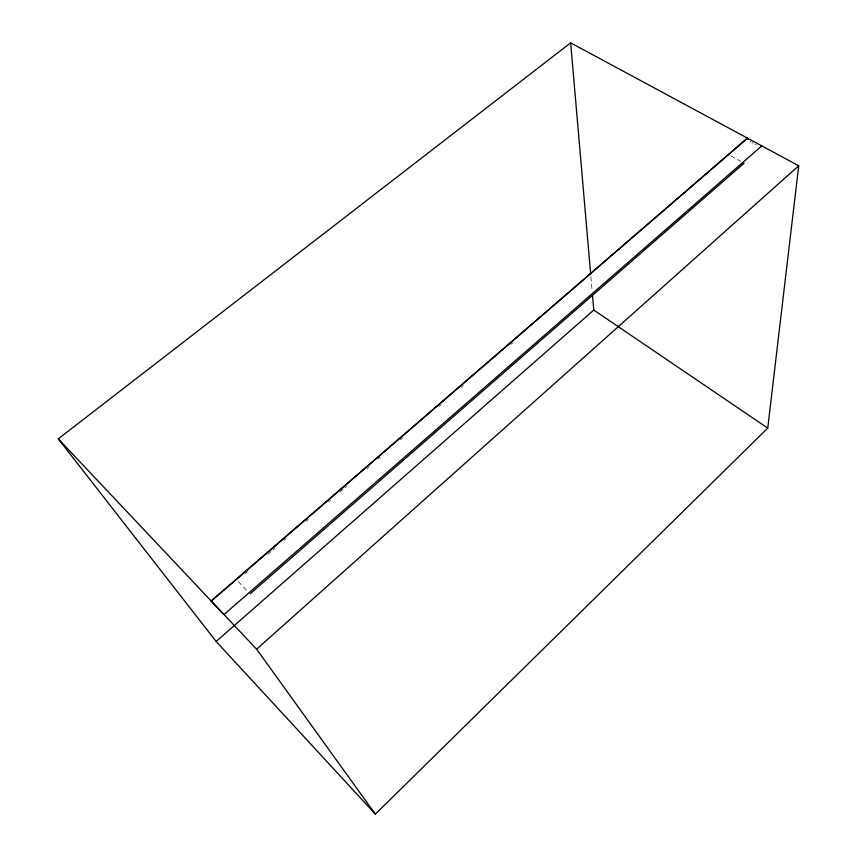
<?xml version="1.0" encoding="UTF-8"?>
<svg xmlns="http://www.w3.org/2000/svg" width="857" height="857" viewBox="0 0 857 857"><rect width="100%" height="100%" fill="white"/><g stroke="black" fill="none" stroke-linecap="round" stroke-linejoin="round"><path stroke-width="0.64" stroke-dasharray="4.29 3.21" d="M245.445 573.644L247.469 571.887M267.738 554.383L271.787 550.88M272.805 550.012L274.829 548.255M283.946 540.381L285.97 538.625M306.238 521.12L308.263 519.374M328.531 501.87L330.556 500.113M339.672 492.239L343.721 488.736M344.739 487.858L346.764 486.112M367.032 468.608L369.056 466.851M378.173 458.977L380.197 457.231M400.465 439.716L402.49 437.97M438.966 406.454L441.001 404.708M461.259 387.203L463.283 385.446M510.911 344.31L512.936 342.564M755.188 144.426L756.27 144.951M730.871 155.856L740.802 161.341M751.964 142.562L753.014 143.215M750.079 141.234L750.978 141.898M238.246 581.582L247.394 590.987M590.912 276.822L592.176 291.444"/><path stroke-width="1.29" d="M748.065 139.412L747.39 138.116L211.154 600.961L211.754 601.689L223.945 614.598L761.787 145.883L760.662 146.376M767.743 428.114L798.724 165.787L570.655 42.85L58.276 438.848L216.157 641.464L375.355 814.15L767.743 428.114L593.794 310.052L592.519 295.429M375.355 814.15L256.629 649.188L798.724 165.787M216.157 641.464L593.794 310.052M250.137 593.805L744.112 163.173M211.25 601.089L747.379 138.309M58.276 438.848L256.629 649.188M570.655 42.85L590.677 274.165"/></g></svg>
